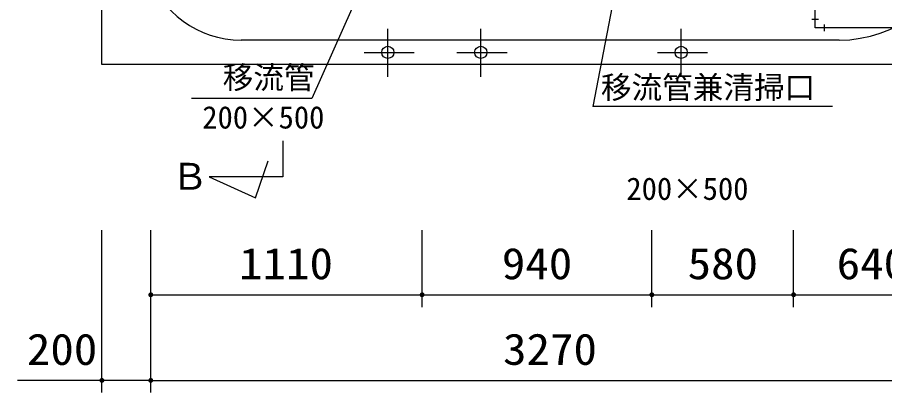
# Model space of a CAD drawing. Units: millimetres, scale not verified. Extents: x -14850 to 14850, y -10500 to 10500.
# Drawn here: x -10886 to -7338, y -469 to 1064 of the extents above; entities that cross this region are included whole.
import ezdxf
from ezdxf.enums import TextEntityAlignment as Align

# ---------------------------------------------------------------- set-up
doc = ezdxf.new("R2010")
doc.units = ezdxf.units.MM
doc.header["$LTSCALE"] = 50
for name, color, linetype, lineweight in [('0-0_空気管', 3, 'Continuous', 25), ('0-1_機器', 2, 'Continuous', 25), ('0-4_文字', 5, 'Continuous', 25), ('0-5_製作', 5, 'Continuous', 25)]:
    doc.layers.add(name, color=color, linetype=linetype, lineweight=lineweight)
doc.styles.add('ＭＳ ゴシック', font='')
doc.styles.get('ＭＳ ゴシック').set_extended_font_data('MS Gothic')

msp = doc.modelspace()

# ---------------------------------------------------------------- linework, layer by layer
at = {"layer": '0-0_空気管'}
for p, q in [((-8363.75, 1568.04), (-8531.11, 700.67)), ((-7523.99, 971.38), (-9971.12, 971.38)), ((-7551.2, 700.67), (-8531.11, 700.67))]:
    msp.add_line(p, q, dxfattribs=at)
msp.add_lwpolyline([(-9309.38, 1568.06), (-9681.48, 732.66), (-10173.13, 732.66)], dxfattribs=at)
for centre, radius, start, end in [((-7523.99, 1483.38), 512, 270, 345.90585), ((-9971.12, 1371.38), 400, 197.4576, 270)]:
    msp.add_arc(centre, radius, start, end, dxfattribs=at)
at = {"layer": '0-1_機器'}
for p, q in [((-10540.21, 871.38), (-10540.21, 2771.38)), ((-6870.21, 871.38), (-10540.21, 871.38))]:
    msp.add_line(p, q, dxfattribs=at)
at = {"layer": '0-1_機器', "color": 3}
for p, q in [((-9800.21, 559.25), (-9800.21, 412.88)), ((-9800.21, 412.88), (-10101.71, 412.88))]:
    msp.add_line(p, q, dxfattribs=at)
msp.add_lwpolyline([(-10101.71, 412.88), (-9911.38, 326.37), (-9859.47, 477.77)], dxfattribs=at)
at = {"layer": '0-4_文字', "color": 7}
for p, q in [((-9370.21, 821.17), (-9370.21, 1017.66)), ((-8990.21, 821.17), (-8990.21, 1017.66)), ((-8170.21, 821.17), (-8170.21, 1017.66)), ((-9467.53, 921.38), (-9262.39, 921.38)), ((-9087.53, 921.38), (-8882.39, 921.38)), ((-8267.53, 921.38), (-8062.39, 921.38))]:
    msp.add_line(p, q, dxfattribs=at)
for centre in [(-9370.21, 921.38), (-8990.21, 921.38), (-8170.21, 921.38)]:
    msp.add_circle(centre, 25, dxfattribs=at)
at = {"layer": '0-5_製作', "color": 6}
for p, q in [((-7621.71, 1021.38), (-7621.71, 1445.03)), ((-7635.21, 1057.38), (-7608.21, 1057.38)), ((-7585.71, 1034.88), (-7585.71, 1007.88)), ((-6776.88, 1021.38), (-7621.71, 1021.38))]:
    msp.add_line(p, q, dxfattribs=at)
at = {"layer": '0-5_製作', "color": 2}
for p, q in [((-10540.21, -469.39), (-10540.21, 194.85)), ((-10340.21, -469.39), (-10340.21, 194.85)), ((-9230.21, -119.39), (-9230.21, 194.85)), ((-8290.21, -119.39), (-8290.21, 194.85)), ((-7710.21, -119.39), (-7710.21, 194.85)), ((-10340.21, -69.39), (-9230.21, -69.39)), ((-9230.21, -69.39), (-8290.21, -69.39)), ((-8290.21, -69.39), (-7710.21, -69.39)), ((-7710.21, -69.39), (-7070.21, -69.39)), ((-10540.21, -419.39), (-10886.19, -419.39)), ((-10340.21, -419.39), (-10540.21, -419.39)), ((-10340.21, -419.39), (-7070.21, -419.39))]:
    msp.add_line(p, q, dxfattribs=at)
at = {"layer": '0-5_製作'}
for points in [[(-10350.19, -68.76), (-10340.21, -69.39), (-10350.21, -69.39)], [(-10340.21, -69.39), (-10350.13, -70.65), (-10350.21, -69.39)], [(-10350.03, -67.52), (-10340.21, -69.39), (-10350.19, -68.76)], [(-10340.21, -69.39), (-10349.89, -71.88), (-10350.13, -70.65)], [(-10349.72, -66.3), (-10340.21, -69.39), (-10350.03, -67.52)], [(-10340.21, -69.39), (-10349.51, -73.07), (-10349.89, -71.88)], [(-10349.26, -65.13), (-10340.21, -69.39), (-10349.72, -66.3)], [(-10340.21, -69.39), (-10348.97, -74.21), (-10349.51, -73.07)], [(-10348.65, -64.03), (-10340.21, -69.39), (-10349.26, -65.13)], [(-10340.21, -69.39), (-10348.3, -75.27), (-10348.97, -74.21)], [(-10347.91, -63.02), (-10340.21, -69.39), (-10348.65, -64.03)], [(-10340.21, -69.39), (-10347.5, -76.24), (-10348.3, -75.27)], [(-10347.05, -62.1), (-10340.21, -69.39), (-10347.91, -63.02)], [(-10340.21, -69.39), (-10346.58, -77.1), (-10347.5, -76.24)], [(-10346.09, -61.3), (-10340.21, -69.39), (-10347.05, -62.1)], [(-10340.21, -69.39), (-10345.57, -77.84), (-10346.58, -77.1)], [(-10345.03, -60.63), (-10340.21, -69.39), (-10346.09, -61.3)], [(-10340.21, -69.39), (-10344.47, -78.44), (-10345.57, -77.84)], [(-10343.89, -60.09), (-10340.21, -69.39), (-10345.03, -60.63)], [(-10340.21, -69.39), (-10343.3, -78.9), (-10344.47, -78.44)], [(-10342.7, -59.71), (-10340.21, -69.39), (-10343.89, -60.09)], [(-10340.21, -69.39), (-10342.08, -79.22), (-10343.3, -78.9)], [(-10341.46, -59.47), (-10340.21, -69.39), (-10342.7, -59.71)], [(-10340.21, -69.39), (-10340.84, -79.37), (-10342.08, -79.22)], [(-10340.21, -59.39), (-10340.21, -69.39), (-10341.46, -59.47)], [(-10340.21, -69.39), (-10340.21, -79.39), (-10340.84, -79.37)], [(-10340.21, -59.39), (-10330.21, -69.39), (-10340.21, -69.39)], [(-10339.58, -59.41), (-10330.21, -69.39), (-10340.21, -59.39)], [(-10340.21, -69.39), (-10338.96, -79.31), (-10340.21, -79.39)], [(-10330.21, -69.39), (-10338.96, -79.31), (-10340.21, -69.39)], [(-10338.33, -59.57), (-10330.21, -69.39), (-10339.58, -59.41)], [(-10330.21, -69.39), (-10337.72, -79.08), (-10338.96, -79.31)], [(-10337.12, -59.88), (-10330.21, -69.39), (-10338.33, -59.57)], [(-10330.21, -69.39), (-10336.53, -78.69), (-10337.72, -79.08)], [(-10335.95, -60.34), (-10330.21, -69.39), (-10337.12, -59.88)], [(-10330.21, -69.39), (-10335.39, -78.16), (-10336.53, -78.69)], [(-10334.85, -60.95), (-10330.21, -69.39), (-10335.95, -60.34)], [(-10330.21, -69.39), (-10334.33, -77.48), (-10335.39, -78.16)], [(-10333.83, -61.69), (-10330.21, -69.39), (-10334.85, -60.95)], [(-10330.21, -69.39), (-10333.36, -76.68), (-10334.33, -77.48)], [(-10332.92, -62.55), (-10330.21, -69.39), (-10333.83, -61.69)], [(-10330.21, -69.39), (-10332.5, -75.77), (-10333.36, -76.68)], [(-10332.12, -63.51), (-10330.21, -69.39), (-10332.92, -62.55)], [(-10330.21, -69.39), (-10331.77, -74.75), (-10332.5, -75.77)], [(-10331.45, -64.57), (-10330.21, -69.39), (-10332.12, -63.51)], [(-10330.21, -69.39), (-10331.16, -73.65), (-10331.77, -74.75)], [(-10330.91, -65.71), (-10330.21, -69.39), (-10331.45, -64.57)], [(-10330.21, -69.39), (-10330.7, -72.48), (-10331.16, -73.65)], [(-10330.52, -66.91), (-10330.21, -69.39), (-10330.91, -65.71)], [(-10330.21, -69.39), (-10330.39, -71.27), (-10330.7, -72.48)], [(-10330.29, -68.14), (-10330.21, -69.39), (-10330.52, -66.91)], [(-10330.21, -69.39), (-10330.23, -70.02), (-10330.39, -71.27)], [(-9240.19, -68.76), (-9230.21, -69.39), (-9240.21, -69.39)], [(-9230.21, -69.39), (-9240.13, -70.65), (-9240.21, -69.39)], [(-9240.03, -67.52), (-9230.21, -69.39), (-9240.19, -68.76)], [(-9230.21, -69.39), (-9239.89, -71.88), (-9240.13, -70.65)], [(-9239.72, -66.3), (-9230.21, -69.39), (-9240.03, -67.52)], [(-9230.21, -69.39), (-9239.51, -73.07), (-9239.89, -71.88)], [(-9239.26, -65.13), (-9230.21, -69.39), (-9239.72, -66.3)], [(-9230.21, -69.39), (-9238.97, -74.21), (-9239.51, -73.07)], [(-9238.65, -64.03), (-9230.21, -69.39), (-9239.26, -65.13)], [(-9230.21, -69.39), (-9238.3, -75.27), (-9238.97, -74.21)], [(-9237.91, -63.02), (-9230.21, -69.39), (-9238.65, -64.03)], [(-9230.21, -69.39), (-9237.5, -76.24), (-9238.3, -75.27)], [(-9237.05, -62.1), (-9230.21, -69.39), (-9237.91, -63.02)], [(-9230.21, -69.39), (-9236.58, -77.1), (-9237.5, -76.24)], [(-9236.09, -61.3), (-9230.21, -69.39), (-9237.05, -62.1)], [(-9230.21, -69.39), (-9235.57, -77.84), (-9236.58, -77.1)], [(-9235.03, -60.63), (-9230.21, -69.39), (-9236.09, -61.3)], [(-9230.21, -69.39), (-9234.47, -78.44), (-9235.57, -77.84)], [(-9233.89, -60.09), (-9230.21, -69.39), (-9235.03, -60.63)], [(-9230.21, -69.39), (-9233.3, -78.9), (-9234.47, -78.44)], [(-9232.7, -59.71), (-9230.21, -69.39), (-9233.89, -60.09)], [(-9230.21, -69.39), (-9232.08, -79.22), (-9233.3, -78.9)], [(-9231.46, -59.47), (-9230.21, -69.39), (-9232.7, -59.71)], [(-9230.21, -69.39), (-9230.84, -79.37), (-9232.08, -79.22)], [(-9230.21, -59.39), (-9230.21, -69.39), (-9231.46, -59.47)], [(-9230.21, -69.39), (-9230.21, -79.39), (-9230.84, -79.37)], [(-9230.21, -59.39), (-9220.21, -69.39), (-9230.21, -69.39)], [(-9229.58, -59.41), (-9220.21, -69.39), (-9230.21, -59.39)], [(-9230.21, -69.39), (-9228.96, -79.31), (-9230.21, -79.39)], [(-9220.21, -69.39), (-9228.96, -79.31), (-9230.21, -69.39)], [(-9228.33, -59.57), (-9220.21, -69.39), (-9229.58, -59.41)], [(-9220.21, -69.39), (-9227.72, -79.08), (-9228.96, -79.31)], [(-9227.12, -59.88), (-9220.21, -69.39), (-9228.33, -59.57)], [(-9220.21, -69.39), (-9226.53, -78.69), (-9227.72, -79.08)], [(-9225.95, -60.34), (-9220.21, -69.39), (-9227.12, -59.88)], [(-9220.21, -69.39), (-9225.39, -78.16), (-9226.53, -78.69)], [(-9224.85, -60.95), (-9220.21, -69.39), (-9225.95, -60.34)], [(-9220.21, -69.39), (-9224.33, -77.48), (-9225.39, -78.16)], [(-9223.83, -61.69), (-9220.21, -69.39), (-9224.85, -60.95)], [(-9220.21, -69.39), (-9223.36, -76.68), (-9224.33, -77.48)], [(-9222.92, -62.55), (-9220.21, -69.39), (-9223.83, -61.69)], [(-9220.21, -69.39), (-9222.5, -75.77), (-9223.36, -76.68)], [(-9222.12, -63.51), (-9220.21, -69.39), (-9222.92, -62.55)], [(-9220.21, -69.39), (-9221.77, -74.75), (-9222.5, -75.77)], [(-9221.45, -64.57), (-9220.21, -69.39), (-9222.12, -63.51)], [(-9220.21, -69.39), (-9221.16, -73.65), (-9221.77, -74.75)], [(-9220.91, -65.71), (-9220.21, -69.39), (-9221.45, -64.57)], [(-9220.21, -69.39), (-9220.7, -72.48), (-9221.16, -73.65)], [(-9220.52, -66.91), (-9220.21, -69.39), (-9220.91, -65.71)], [(-9220.21, -69.39), (-9220.39, -71.27), (-9220.7, -72.48)], [(-9220.29, -68.14), (-9220.21, -69.39), (-9220.52, -66.91)], [(-9220.21, -69.39), (-9220.23, -70.02), (-9220.39, -71.27)], [(-8300.19, -68.76), (-8290.21, -69.39), (-8300.21, -69.39)], [(-8290.21, -69.39), (-8300.13, -70.65), (-8300.21, -69.39)], [(-8300.03, -67.52), (-8290.21, -69.39), (-8300.19, -68.76)], [(-8290.21, -69.39), (-8299.89, -71.88), (-8300.13, -70.65)], [(-8299.72, -66.3), (-8290.21, -69.39), (-8300.03, -67.52)], [(-8290.21, -69.39), (-8299.51, -73.07), (-8299.89, -71.88)], [(-8299.26, -65.13), (-8290.21, -69.39), (-8299.72, -66.3)], [(-8290.21, -69.39), (-8298.97, -74.21), (-8299.51, -73.07)], [(-8298.65, -64.03), (-8290.21, -69.39), (-8299.26, -65.13)], [(-8290.21, -69.39), (-8298.3, -75.27), (-8298.97, -74.21)], [(-8297.91, -63.02), (-8290.21, -69.39), (-8298.65, -64.03)], [(-8290.21, -69.39), (-8297.5, -76.24), (-8298.3, -75.27)], [(-8297.05, -62.1), (-8290.21, -69.39), (-8297.91, -63.02)], [(-8290.21, -69.39), (-8296.58, -77.1), (-8297.5, -76.24)], [(-8296.09, -61.3), (-8290.21, -69.39), (-8297.05, -62.1)], [(-8290.21, -69.39), (-8295.57, -77.84), (-8296.58, -77.1)], [(-8295.03, -60.63), (-8290.21, -69.39), (-8296.09, -61.3)], [(-8290.21, -69.39), (-8294.47, -78.44), (-8295.57, -77.84)], [(-8293.89, -60.09), (-8290.21, -69.39), (-8295.03, -60.63)], [(-8290.21, -69.39), (-8293.3, -78.9), (-8294.47, -78.44)], [(-8292.7, -59.71), (-8290.21, -69.39), (-8293.89, -60.09)], [(-8290.21, -69.39), (-8292.08, -79.22), (-8293.3, -78.9)], [(-8291.46, -59.47), (-8290.21, -69.39), (-8292.7, -59.71)], [(-8290.21, -69.39), (-8290.84, -79.37), (-8292.08, -79.22)], [(-8290.21, -59.39), (-8290.21, -69.39), (-8291.46, -59.47)], [(-8290.21, -69.39), (-8290.21, -79.39), (-8290.84, -79.37)], [(-8290.21, -59.39), (-8280.21, -69.39), (-8290.21, -69.39)], [(-8289.58, -59.41), (-8280.21, -69.39), (-8290.21, -59.39)], [(-8290.21, -69.39), (-8288.96, -79.31), (-8290.21, -79.39)], [(-8280.21, -69.39), (-8288.96, -79.31), (-8290.21, -69.39)], [(-8288.34, -59.57), (-8280.21, -69.39), (-8289.58, -59.41)], [(-8280.21, -69.39), (-8287.72, -79.08), (-8288.96, -79.31)], [(-8287.12, -59.88), (-8280.21, -69.39), (-8288.34, -59.57)], [(-8280.21, -69.39), (-8286.53, -78.69), (-8287.72, -79.08)], [(-8285.95, -60.34), (-8280.21, -69.39), (-8287.12, -59.88)], [(-8280.21, -69.39), (-8285.39, -78.16), (-8286.53, -78.69)], [(-8284.85, -60.95), (-8280.21, -69.39), (-8285.95, -60.34)], [(-8280.21, -69.39), (-8284.33, -77.48), (-8285.39, -78.16)], [(-8283.83, -61.69), (-8280.21, -69.39), (-8284.85, -60.95)], [(-8280.21, -69.39), (-8283.36, -76.68), (-8284.33, -77.48)], [(-8282.92, -62.55), (-8280.21, -69.39), (-8283.83, -61.69)], [(-8280.21, -69.39), (-8282.5, -75.77), (-8283.36, -76.68)], [(-8282.12, -63.51), (-8280.21, -69.39), (-8282.92, -62.55)], [(-8280.21, -69.39), (-8281.77, -74.75), (-8282.5, -75.77)], [(-8281.45, -64.57), (-8280.21, -69.39), (-8282.12, -63.51)], [(-8280.21, -69.39), (-8281.16, -73.65), (-8281.77, -74.75)], [(-8280.91, -65.71), (-8280.21, -69.39), (-8281.45, -64.57)], [(-8280.21, -69.39), (-8280.7, -72.48), (-8281.16, -73.65)], [(-8280.52, -66.91), (-8280.21, -69.39), (-8280.91, -65.71)], [(-8280.21, -69.39), (-8280.39, -71.27), (-8280.7, -72.48)], [(-8280.29, -68.14), (-8280.21, -69.39), (-8280.52, -66.91)], [(-8280.21, -69.39), (-8280.23, -70.02), (-8280.39, -71.27)], [(-7720.19, -68.76), (-7710.21, -69.39), (-7720.21, -69.39)], [(-7710.21, -69.39), (-7720.13, -70.65), (-7720.21, -69.39)], [(-7720.03, -67.52), (-7710.21, -69.39), (-7720.19, -68.76)], [(-7710.21, -69.39), (-7719.89, -71.88), (-7720.13, -70.65)], [(-7719.72, -66.3), (-7710.21, -69.39), (-7720.03, -67.52)], [(-7710.21, -69.39), (-7719.51, -73.07), (-7719.89, -71.88)], [(-7719.26, -65.13), (-7710.21, -69.39), (-7719.72, -66.3)], [(-7710.21, -69.39), (-7718.97, -74.21), (-7719.51, -73.07)], [(-7718.65, -64.03), (-7710.21, -69.39), (-7719.26, -65.13)], [(-7710.21, -69.39), (-7718.3, -75.27), (-7718.97, -74.21)], [(-7717.91, -63.02), (-7710.21, -69.39), (-7718.65, -64.03)], [(-7710.21, -69.39), (-7717.5, -76.24), (-7718.3, -75.27)], [(-7717.05, -62.1), (-7710.21, -69.39), (-7717.91, -63.02)], [(-7710.21, -69.39), (-7716.58, -77.1), (-7717.5, -76.24)], [(-7716.09, -61.3), (-7710.21, -69.39), (-7717.05, -62.1)], [(-7710.21, -69.39), (-7715.57, -77.84), (-7716.58, -77.1)], [(-7715.03, -60.63), (-7710.21, -69.39), (-7716.09, -61.3)], [(-7710.21, -69.39), (-7714.47, -78.44), (-7715.57, -77.84)], [(-7713.89, -60.09), (-7710.21, -69.39), (-7715.03, -60.63)], [(-7710.21, -69.39), (-7713.3, -78.9), (-7714.47, -78.44)], [(-7712.7, -59.71), (-7710.21, -69.39), (-7713.89, -60.09)], [(-7710.21, -69.39), (-7712.08, -79.22), (-7713.3, -78.9)], [(-7711.46, -59.47), (-7710.21, -69.39), (-7712.7, -59.71)], [(-7710.21, -69.39), (-7710.84, -79.37), (-7712.08, -79.22)], [(-7710.21, -59.39), (-7710.21, -69.39), (-7711.46, -59.47)], [(-7710.21, -69.39), (-7710.21, -79.39), (-7710.84, -79.37)], [(-7710.21, -59.39), (-7700.21, -69.39), (-7710.21, -69.39)], [(-7709.58, -59.41), (-7700.21, -69.39), (-7710.21, -59.39)], [(-7710.21, -69.39), (-7708.96, -79.31), (-7710.21, -79.39)], [(-7700.21, -69.39), (-7708.96, -79.31), (-7710.21, -69.39)], [(-7708.33, -59.57), (-7700.21, -69.39), (-7709.58, -59.41)], [(-7700.21, -69.39), (-7707.72, -79.08), (-7708.96, -79.31)], [(-7707.12, -59.88), (-7700.21, -69.39), (-7708.33, -59.57)], [(-7700.21, -69.39), (-7706.53, -78.69), (-7707.72, -79.08)], [(-7705.95, -60.34), (-7700.21, -69.39), (-7707.12, -59.88)], [(-7700.21, -69.39), (-7705.39, -78.16), (-7706.53, -78.69)], [(-7704.85, -60.95), (-7700.21, -69.39), (-7705.95, -60.34)], [(-7700.21, -69.39), (-7704.33, -77.48), (-7705.39, -78.16)], [(-7703.83, -61.69), (-7700.21, -69.39), (-7704.85, -60.95)], [(-7700.21, -69.39), (-7703.36, -76.68), (-7704.33, -77.48)], [(-7702.92, -62.55), (-7700.21, -69.39), (-7703.83, -61.69)], [(-7700.21, -69.39), (-7702.5, -75.77), (-7703.36, -76.68)], [(-7702.12, -63.51), (-7700.21, -69.39), (-7702.92, -62.55)], [(-7700.21, -69.39), (-7701.77, -74.75), (-7702.5, -75.77)], [(-7701.45, -64.57), (-7700.21, -69.39), (-7702.12, -63.51)], [(-7700.21, -69.39), (-7701.16, -73.65), (-7701.77, -74.75)], [(-7700.91, -65.71), (-7700.21, -69.39), (-7701.45, -64.57)], [(-7700.21, -69.39), (-7700.7, -72.48), (-7701.16, -73.65)], [(-7700.52, -66.91), (-7700.21, -69.39), (-7700.91, -65.71)], [(-7700.21, -69.39), (-7700.39, -71.27), (-7700.7, -72.48)], [(-7700.29, -68.14), (-7700.21, -69.39), (-7700.52, -66.91)], [(-7700.21, -69.39), (-7700.23, -70.02), (-7700.39, -71.27)], [(-10550.19, -418.76), (-10540.21, -419.39), (-10550.21, -419.39)], [(-10540.21, -419.39), (-10550.13, -420.65), (-10550.21, -419.39)], [(-10550.03, -417.52), (-10540.21, -419.39), (-10550.19, -418.76)], [(-10540.21, -419.39), (-10549.89, -421.88), (-10550.13, -420.65)], [(-10549.72, -416.3), (-10540.21, -419.39), (-10550.03, -417.52)], [(-10540.21, -419.39), (-10549.51, -423.07), (-10549.89, -421.88)], [(-10549.26, -415.13), (-10540.21, -419.39), (-10549.72, -416.3)], [(-10540.21, -419.39), (-10548.97, -424.21), (-10549.51, -423.07)], [(-10548.65, -414.03), (-10540.21, -419.39), (-10549.26, -415.13)], [(-10540.21, -419.39), (-10548.3, -425.27), (-10548.97, -424.21)], [(-10547.91, -413.02), (-10540.21, -419.39), (-10548.65, -414.03)], [(-10540.21, -419.39), (-10547.5, -426.24), (-10548.3, -425.27)], [(-10547.05, -412.1), (-10540.21, -419.39), (-10547.91, -413.02)], [(-10540.21, -419.39), (-10546.58, -427.1), (-10547.5, -426.24)], [(-10546.09, -411.3), (-10540.21, -419.39), (-10547.05, -412.1)], [(-10540.21, -419.39), (-10545.57, -427.84), (-10546.58, -427.1)], [(-10545.03, -410.63), (-10540.21, -419.39), (-10546.09, -411.3)], [(-10540.21, -419.39), (-10544.47, -428.44), (-10545.57, -427.84)], [(-10543.89, -410.09), (-10540.21, -419.39), (-10545.03, -410.63)], [(-10540.21, -419.39), (-10543.3, -428.9), (-10544.47, -428.44)], [(-10542.7, -409.71), (-10540.21, -419.39), (-10543.89, -410.09)], [(-10540.21, -419.39), (-10542.08, -429.22), (-10543.3, -428.9)], [(-10541.46, -409.47), (-10540.21, -419.39), (-10542.7, -409.71)], [(-10540.21, -419.39), (-10540.84, -429.37), (-10542.08, -429.22)], [(-10540.21, -409.39), (-10540.21, -419.39), (-10541.46, -409.47)], [(-10540.21, -419.39), (-10540.21, -429.39), (-10540.84, -429.37)], [(-10540.21, -409.39), (-10530.21, -419.39), (-10540.21, -419.39)], [(-10539.58, -409.41), (-10530.21, -419.39), (-10540.21, -409.39)], [(-10540.21, -419.39), (-10538.96, -429.31), (-10540.21, -429.39)], [(-10530.21, -419.39), (-10538.96, -429.31), (-10540.21, -419.39)], [(-10538.34, -409.57), (-10530.21, -419.39), (-10539.58, -409.41)], [(-10530.21, -419.39), (-10537.72, -429.08), (-10538.96, -429.31)], [(-10537.12, -409.88), (-10530.21, -419.39), (-10538.34, -409.57)], [(-10530.21, -419.39), (-10536.53, -428.69), (-10537.72, -429.08)], [(-10535.95, -410.34), (-10530.21, -419.39), (-10537.12, -409.88)], [(-10530.21, -419.39), (-10535.39, -428.16), (-10536.53, -428.69)], [(-10534.85, -410.95), (-10530.21, -419.39), (-10535.95, -410.34)], [(-10530.21, -419.39), (-10534.33, -427.48), (-10535.39, -428.16)], [(-10533.83, -411.69), (-10530.21, -419.39), (-10534.85, -410.95)], [(-10530.21, -419.39), (-10533.36, -426.68), (-10534.33, -427.48)], [(-10532.92, -412.55), (-10530.21, -419.39), (-10533.83, -411.69)], [(-10530.21, -419.39), (-10532.5, -425.77), (-10533.36, -426.68)], [(-10532.12, -413.51), (-10530.21, -419.39), (-10532.92, -412.55)], [(-10530.21, -419.39), (-10531.77, -424.75), (-10532.5, -425.77)], [(-10531.45, -414.57), (-10530.21, -419.39), (-10532.12, -413.51)], [(-10530.21, -419.39), (-10531.16, -423.65), (-10531.77, -424.75)], [(-10530.91, -415.71), (-10530.21, -419.39), (-10531.45, -414.57)], [(-10530.21, -419.39), (-10530.7, -422.48), (-10531.16, -423.65)], [(-10530.52, -416.91), (-10530.21, -419.39), (-10530.91, -415.71)], [(-10530.21, -419.39), (-10530.39, -421.27), (-10530.7, -422.48)], [(-10530.29, -418.14), (-10530.21, -419.39), (-10530.52, -416.91)], [(-10530.21, -419.39), (-10530.23, -420.02), (-10530.39, -421.27)], [(-10350.19, -418.76), (-10340.21, -419.39), (-10350.21, -419.39)], [(-10340.21, -419.39), (-10350.13, -420.65), (-10350.21, -419.39)], [(-10350.03, -417.52), (-10340.21, -419.39), (-10350.19, -418.76)], [(-10340.21, -419.39), (-10349.89, -421.88), (-10350.13, -420.65)], [(-10349.72, -416.3), (-10340.21, -419.39), (-10350.03, -417.52)], [(-10340.21, -419.39), (-10349.51, -423.07), (-10349.89, -421.88)], [(-10349.26, -415.13), (-10340.21, -419.39), (-10349.72, -416.3)], [(-10340.21, -419.39), (-10348.97, -424.21), (-10349.51, -423.07)], [(-10348.65, -414.03), (-10340.21, -419.39), (-10349.26, -415.13)], [(-10340.21, -419.39), (-10348.3, -425.27), (-10348.97, -424.21)], [(-10347.91, -413.02), (-10340.21, -419.39), (-10348.65, -414.03)], [(-10340.21, -419.39), (-10347.5, -426.24), (-10348.3, -425.27)], [(-10347.05, -412.1), (-10340.21, -419.39), (-10347.91, -413.02)], [(-10340.21, -419.39), (-10346.58, -427.1), (-10347.5, -426.24)], [(-10346.09, -411.3), (-10340.21, -419.39), (-10347.05, -412.1)], [(-10340.21, -419.39), (-10345.57, -427.84), (-10346.58, -427.1)], [(-10345.03, -410.63), (-10340.21, -419.39), (-10346.09, -411.3)], [(-10340.21, -419.39), (-10344.47, -428.44), (-10345.57, -427.84)], [(-10343.89, -410.09), (-10340.21, -419.39), (-10345.03, -410.63)], [(-10340.21, -419.39), (-10343.3, -428.9), (-10344.47, -428.44)], [(-10342.7, -409.71), (-10340.21, -419.39), (-10343.89, -410.09)], [(-10340.21, -419.39), (-10342.08, -429.22), (-10343.3, -428.9)], [(-10341.46, -409.47), (-10340.21, -419.39), (-10342.7, -409.71)], [(-10340.21, -419.39), (-10340.84, -429.37), (-10342.08, -429.22)], [(-10340.21, -409.39), (-10340.21, -419.39), (-10341.46, -409.47)], [(-10340.21, -419.39), (-10340.21, -429.39), (-10340.84, -429.37)], [(-10340.21, -409.39), (-10330.21, -419.39), (-10340.21, -419.39)], [(-10339.58, -409.41), (-10330.21, -419.39), (-10340.21, -409.39)], [(-10340.21, -419.39), (-10338.96, -429.31), (-10340.21, -429.39)], [(-10330.21, -419.39), (-10338.96, -429.31), (-10340.21, -419.39)], [(-10338.33, -409.57), (-10330.21, -419.39), (-10339.58, -409.41)], [(-10330.21, -419.39), (-10337.72, -429.08), (-10338.96, -429.31)], [(-10337.12, -409.88), (-10330.21, -419.39), (-10338.33, -409.57)], [(-10330.21, -419.39), (-10336.53, -428.69), (-10337.72, -429.08)], [(-10335.95, -410.34), (-10330.21, -419.39), (-10337.12, -409.88)], [(-10330.21, -419.39), (-10335.39, -428.16), (-10336.53, -428.69)], [(-10334.85, -410.95), (-10330.21, -419.39), (-10335.95, -410.34)], [(-10330.21, -419.39), (-10334.33, -427.48), (-10335.39, -428.16)], [(-10333.83, -411.69), (-10330.21, -419.39), (-10334.85, -410.95)], [(-10330.21, -419.39), (-10333.36, -426.68), (-10334.33, -427.48)], [(-10332.92, -412.55), (-10330.21, -419.39), (-10333.83, -411.69)], [(-10330.21, -419.39), (-10332.5, -425.77), (-10333.36, -426.68)], [(-10332.12, -413.51), (-10330.21, -419.39), (-10332.92, -412.55)], [(-10330.21, -419.39), (-10331.77, -424.75), (-10332.5, -425.77)], [(-10331.45, -414.57), (-10330.21, -419.39), (-10332.12, -413.51)], [(-10330.21, -419.39), (-10331.16, -423.65), (-10331.77, -424.75)], [(-10330.91, -415.71), (-10330.21, -419.39), (-10331.45, -414.57)], [(-10330.21, -419.39), (-10330.7, -422.48), (-10331.16, -423.65)], [(-10330.52, -416.91), (-10330.21, -419.39), (-10330.91, -415.71)], [(-10330.21, -419.39), (-10330.39, -421.27), (-10330.7, -422.48)], [(-10330.29, -418.14), (-10330.21, -419.39), (-10330.52, -416.91)], [(-10330.21, -419.39), (-10330.23, -420.02), (-10330.39, -421.27)]]:
    msp.add_solid(points, dxfattribs=at)

# ---------------------------------------------------------------- texts
at = {"layer": '0-0_空気管', "color": 4, "style": 'ＭＳ ゴシック'}
for s, p in [('移流管', (-10045.92, 745.02)), ('移流管兼清掃口', (-8498.5, 704.81)), ('200×500', (-10129.49, 582.39)), ('200×500', (-8394.37, 290.72))]:
    msp.add_text(s, height=91.79, dxfattribs=at).set_placement(p, align=Align.BOTTOM_LEFT)
at = {"layer": '0-1_機器', "color": 4, "style": 'ＭＳ ゴシック'}
msp.add_text('Ｂ', height=110, dxfattribs=at).set_placement((-10255.74, 326.6), align=Align.BOTTOM_LEFT)
at = {"layer": '0-5_製作', "color": 4, "style": 'ＭＳ ゴシック', "width": 1.1}
for s, p in [('1110', (-9978.96, -44.39)), ('940', (-8903.96, -44.39)), ('580', (-8143.96, -44.39)), ('640', (-7533.96, -44.39)), ('200', (-10847.22, -394.67)), ('3270', (-8898.96, -394.39))]:
    msp.add_text(s, height=128.4, dxfattribs=at).set_placement(p, align=Align.BOTTOM_LEFT)

doc.saveas('drawing.dxf')
